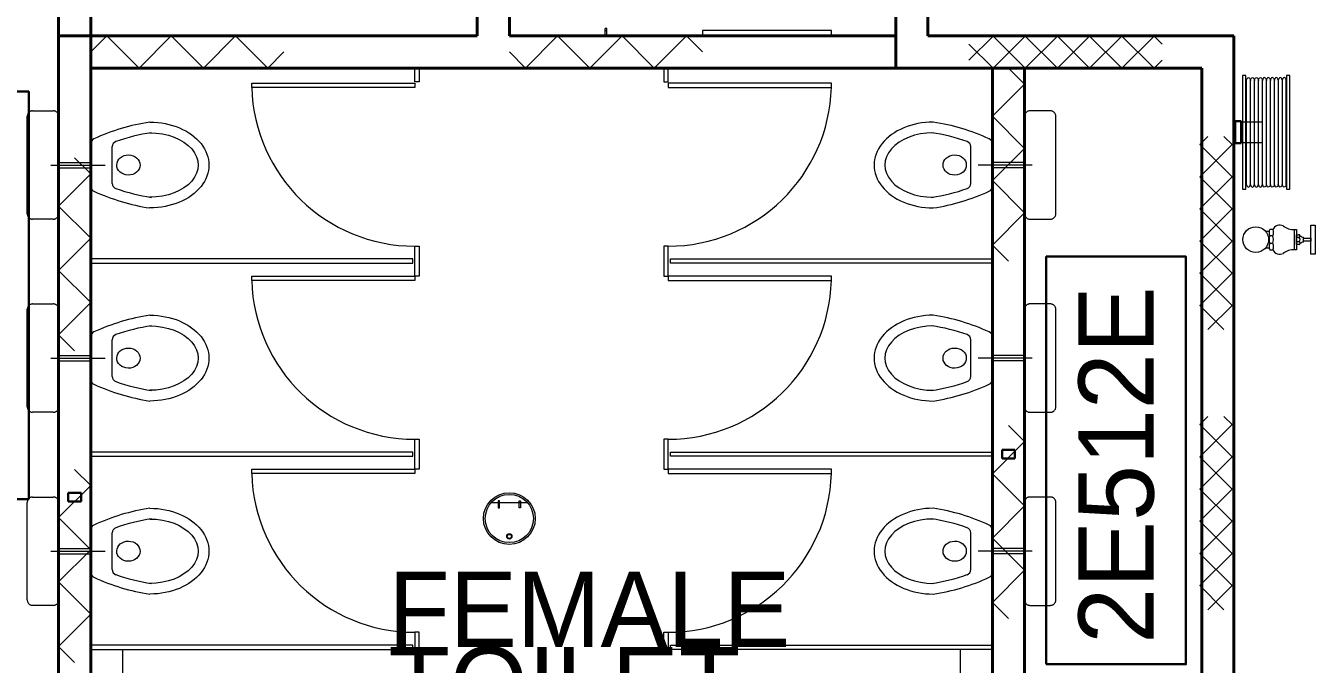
# Model space of a CAD drawing. Header units: metres. Extents: x 1807 to 3745, y 842 to 1968.
# Drawn here: x 3372.45 to 3378.45, y 1493.02 to 1496 of the extents above; entities that cross this region are included whole.
import ezdxf
from ezdxf.enums import TextEntityAlignment as Align

# ---------------------------------------------------------------- set-up
doc = ezdxf.new("R2010")
doc.units = ezdxf.units.M
doc.header["$MEASUREMENT"] = 0
for name, pattern in [('DGN1', [7.299439, 0, -7.299439]), ('DGN2', [9.732586, 4.866293, -4.866293]), ('DGN4', [19.465171, 9.732586, -4.866293, 0, -4.866293])]:
    doc.linetypes.add(name, pattern=pattern)
for name, color, linetype, lineweight in [('Level 1', 7, 'Continuous', 0), ('Level 31', 7, 'Continuous', 0), ('Level 33', 7, 'Continuous', 0), ('TRIRIGA DOOR BOX', 7, 'Continuous', 0)]:
    doc.layers.add(name, color=color, linetype=linetype, lineweight=lineweight)
doc.styles.add('Style-CHAR_FAST_FONT', font='CHAR_FAST_FONT.shx', dxfattribs={"height": 0.2})

msp = doc.modelspace()

# ---------------------------------------------------------------- linework, layer by layer
at = {"layer": 'Level 1', "color": 7, "linetype": 'Continuous', "lineweight": 40}
for p, q in [((3372.6, 1491.45), (3372.6, 1499.85)), ((3372.75, 1499.85), (3372.75, 1491.6)), ((3374.55, 1495.95), (3374.55, 1497.6)), ((3374.7, 1497.45), (3374.7, 1495.95)), ((3376.5, 1495.8), (3376.5, 1496.05)), ((3376.65, 1496.05), (3376.65, 1495.95)), ((3372.6, 1495.95), (3374.55, 1495.95)), ((3372.75, 1495.8), (3372.75, 1495.95)), ((3374.7, 1495.95), (3376.5, 1495.95)), ((3376.65, 1495.95), (3378.075, 1495.95)), ((3378.075, 1495.95), (3378.075, 1491.096)), ((3376.95, 1495.8), (3372.75, 1495.8)), ((3376.95, 1490.4), (3376.95, 1495.8)), ((3376.95, 1495.8), (3377.925, 1495.8)), ((3377.1, 1490.4), (3377.1, 1495.8)), ((3377.925, 1495.8), (3377.925, 1491.096))]:
    msp.add_line(p, q, dxfattribs=at)
at = {"layer": 'Level 1', "color": 7, "linetype": 'Continuous', "lineweight": 0}
for p, q in [((3375.154, 1495.984), (3375.146, 1495.984)), ((3375.146, 1495.954), (3375.146, 1495.984)), ((3375.154, 1495.974), (3375.146, 1495.974)), ((3375.154, 1495.954), (3375.154, 1495.984)), ((3375.6, 1495.975), (3375.6, 1495.95)), ((3376.2, 1495.975), (3375.6, 1495.975)), ((3376.2, 1495.95), (3376.2, 1495.975)), ((3372.75, 1495.875), (3372.825, 1495.95)), ((3372.825, 1495.95), (3372.975, 1495.8)), ((3372.975, 1495.8), (3373.125, 1495.95)), ((3373.125, 1495.95), (3373.275, 1495.8)), ((3373.275, 1495.8), (3373.425, 1495.95)), ((3373.425, 1495.95), (3373.575, 1495.8)), ((3374.775, 1495.8), (3374.925, 1495.95)), ((3374.925, 1495.95), (3375.075, 1495.8)), ((3375.075, 1495.8), (3375.225, 1495.95)), ((3375.13, 1495.95), (3375.13, 1495.954)), ((3375.13, 1495.954), (3375.17, 1495.954)), ((3375.17, 1495.95), (3375.13, 1495.95)), ((3375.17, 1495.954), (3375.17, 1495.95)), ((3375.225, 1495.95), (3375.375, 1495.8)), ((3375.375, 1495.8), (3375.525, 1495.95)), ((3375.525, 1495.95), (3375.6, 1495.875)), ((3375.6, 1495.95), (3376.2, 1495.95)), ((3376.9532, 1495.9491), (3376.8407, 1495.8366)), ((3376.9532, 1495.7992), (3376.8407, 1495.9117)), ((3377.1032, 1495.7992), (3376.9532, 1495.9491)), ((3377.1032, 1495.9491), (3376.9532, 1495.7992)), ((3377.2532, 1495.9491), (3377.1032, 1495.7992)), ((3377.2532, 1495.7992), (3377.1032, 1495.9491)), ((3377.4032, 1495.7992), (3377.2532, 1495.9491)), ((3377.4032, 1495.9491), (3377.2532, 1495.7992)), ((3377.5532, 1495.9491), (3377.4032, 1495.7992)), ((3377.5532, 1495.7992), (3377.4032, 1495.9491)), ((3377.7032, 1495.7992), (3377.5532, 1495.9491)), ((3377.7032, 1495.9491), (3377.5532, 1495.7992)), ((3377.7407, 1495.9117), (3377.7032, 1495.9491)), ((3373.575, 1495.8), (3373.65, 1495.875)), ((3374.7, 1495.875), (3374.775, 1495.8)), ((3374.26, 1495.735), (3374.26, 1495.8)), ((3374.26, 1495.8), (3374.28, 1495.8)), ((3374.28, 1495.8), (3374.28, 1495.735)), ((3375.44, 1495.8), (3375.42, 1495.8)), ((3375.42, 1495.8), (3375.42, 1495.735)), ((3375.44, 1495.735), (3375.44, 1495.8)), ((3377.025, 1495.8), (3377.1, 1495.725)), ((3377.7407, 1495.8366), (3377.7032, 1495.7992)), ((3374.28, 1495.735), (3374.26, 1495.735)), ((3375.42, 1495.735), (3375.44, 1495.735)), ((3378.1337, 1495.2553), (3378.1337, 1495.7453)), ((3378.1523, 1495.2553), (3378.1523, 1495.7453)), ((3378.1708, 1495.2553), (3378.1708, 1495.7453)), ((3378.1893, 1495.2553), (3378.1893, 1495.7453)), ((3378.2079, 1495.2581), (3378.2079, 1495.7453)), ((3378.2079, 1495.2581), (3378.2079, 1495.7453)), ((3378.2266, 1495.2553), (3378.2266, 1495.7453)), ((3378.2451, 1495.2553), (3378.2451, 1495.7453)), ((3378.2636, 1495.2553), (3378.2636, 1495.7453)), ((3378.2821, 1495.2553), (3378.2821, 1495.7453)), ((3378.3007, 1495.2553), (3378.3007, 1495.7453)), ((3378.3191, 1495.2553), (3378.3191, 1495.7453)), ((3373.5, 1495.73), (3374.26, 1495.73)), ((3373.5, 1495.71), (3373.5, 1495.73)), ((3374.26, 1495.71), (3373.5, 1495.71)), ((3374.26, 1495.73), (3374.26, 1495.71)), ((3376.2, 1495.73), (3375.44, 1495.73)), ((3375.44, 1495.73), (3375.44, 1495.71)), ((3375.44, 1495.71), (3376.2, 1495.71)), ((3376.2, 1495.71), (3376.2, 1495.73)), ((3377.1, 1495.725), (3376.95, 1495.575)), ((3376.95, 1495.575), (3377.1, 1495.425)), ((3372.7506, 1495.2486), (3372.7506, 1495.447)), ((3372.8506, 1495.262), (3372.8506, 1495.4336)), ((3376.8494, 1495.262), (3376.8494, 1495.4336)), ((3376.9494, 1495.2486), (3376.9494, 1495.447)), ((3377.9538, 1495.4806), (3377.9163, 1495.4431)), ((3378.0663, 1495.4431), (3377.9163, 1495.2931)), ((3377.9163, 1495.4431), (3378.0663, 1495.2931)), ((3378.0288, 1495.4806), (3378.0663, 1495.4431)), ((3372.675, 1495.3814), (3372.75, 1495.3064)), ((3377.1, 1495.425), (3376.95, 1495.275)), ((3372.75, 1495.3064), (3372.6, 1495.1564)), ((3376.95, 1495.275), (3377.1, 1495.125)), ((3377.9163, 1495.2931), (3378.0663, 1495.1431)), ((3378.0663, 1495.2931), (3377.9163, 1495.1431)), ((3372.6, 1495.1564), (3372.75, 1495.0064)), ((3378.0663, 1495.1431), (3377.9163, 1494.9931)), ((3377.9163, 1495.1431), (3378.0663, 1494.9931)), ((3377.1, 1495.125), (3376.95, 1494.975)), ((3378.2395, 1495.0385), (3378.2228, 1495.0385)), ((3378.2568, 1495.0475), (3378.2418, 1495.0475)), ((3378.2568, 1495.0185), (3378.2418, 1495.0185)), ((3378.3568, 1494.9525), (3378.3568, 1495.0475)), ((3378.3568, 1495.0475), (3378.3668, 1495.0475)), ((3378.3668, 1495.0475), (3378.3668, 1494.9525)), ((3378.3668, 1494.9775), (3378.3668, 1495.0225)), ((3378.3668, 1495.0225), (3378.3759, 1495.0225)), ((3378.3788, 1495.0105), (3378.3668, 1495.0105)), ((3378.3988, 1495.0075), (3378.3988, 1495.0117)), ((3378.4338, 1494.9325), (3378.4338, 1495.0675)), ((3378.4338, 1495.0675), (3378.4538, 1495.0675)), ((3378.4538, 1495.0675), (3378.4538, 1494.9325)), ((3372.75, 1495.0064), (3372.6, 1494.8564)), ((3374.26, 1494.83), (3374.26, 1494.9697)), ((3374.26, 1494.9697), (3374.28, 1494.9697)), ((3374.28, 1494.9697), (3374.28, 1494.83)), ((3375.44, 1494.9697), (3375.42, 1494.9697)), ((3375.42, 1494.9697), (3375.42, 1494.83)), ((3375.44, 1494.83), (3375.44, 1494.9697)), ((3376.95, 1494.975), (3377.025, 1494.9)), ((3377.9163, 1494.9931), (3378.0663, 1494.8431)), ((3378.0663, 1494.9931), (3377.9163, 1494.8431)), ((3378.2228, 1494.9615), (3378.2395, 1494.9615)), ((3378.2568, 1494.9815), (3378.2418, 1494.9815)), ((3378.2418, 1494.9535), (3378.2418, 1494.9525)), ((3378.2418, 1494.9525), (3378.2568, 1494.9525)), ((3378.3668, 1494.9525), (3378.3568, 1494.9525)), ((3378.3788, 1494.9895), (3378.3668, 1494.9895)), ((3378.3788, 1494.9775), (3378.3668, 1494.9775)), ((3378.3988, 1494.9925), (3378.3988, 1495.0075)), ((3378.3988, 1495.0075), (3378.4338, 1495.0075)), ((3378.3988, 1494.9882), (3378.3988, 1494.9925)), ((3378.4338, 1494.9925), (3378.3988, 1494.9925)), ((3378.4338, 1495.0075), (3378.4338, 1494.9925)), ((3372.75, 1494.91), (3372.75, 1494.89)), ((3374.25, 1494.91), (3372.75, 1494.91)), ((3372.75, 1494.89), (3374.25, 1494.89)), ((3374.25, 1494.89), (3374.25, 1494.91)), ((3375.45, 1494.89), (3375.45, 1494.91)), ((3375.45, 1494.91), (3376.95, 1494.91)), ((3376.95, 1494.89), (3375.45, 1494.89)), ((3376.95, 1494.91), (3376.95, 1494.89)), ((3378.4538, 1494.9325), (3378.4338, 1494.9325)), ((3372.6, 1494.8564), (3372.75, 1494.7064)), ((3373.5, 1494.83), (3374.26, 1494.83)), ((3373.5, 1494.81), (3373.5, 1494.83)), ((3374.26, 1494.83), (3374.26, 1494.81)), ((3374.28, 1494.83), (3374.26, 1494.83)), ((3375.42, 1494.83), (3375.44, 1494.83)), ((3376.2, 1494.83), (3375.44, 1494.83)), ((3375.44, 1494.83), (3375.44, 1494.81)), ((3376.2, 1494.81), (3376.2, 1494.83)), ((3378.0663, 1494.8431), (3377.9163, 1494.6931)), ((3377.9163, 1494.8431), (3378.0663, 1494.6931)), ((3374.26, 1494.81), (3373.5, 1494.81)), ((3375.44, 1494.81), (3376.2, 1494.81)), ((3372.75, 1494.7064), (3372.6, 1494.5564)), ((3377.9163, 1494.6931), (3378.0288, 1494.5806)), ((3378.0663, 1494.6931), (3377.9538, 1494.5806)), ((3372.6, 1494.5564), (3372.675, 1494.4814)), ((3372.7506, 1494.3486), (3372.7506, 1494.547)), ((3372.8506, 1494.3619), (3372.8506, 1494.5336)), ((3376.8494, 1494.3619), (3376.8494, 1494.5336)), ((3376.9494, 1494.3486), (3376.9494, 1494.547)), ((3377.9538, 1494.1751), (3377.9163, 1494.1376)), ((3378.0288, 1494.1751), (3378.0663, 1494.1376)), ((3377.025, 1494.1336), (3377.1, 1494.0586)), ((3378.0663, 1494.1376), (3377.9163, 1493.9876)), ((3377.9163, 1494.1376), (3378.0663, 1493.9876)), ((3374.26, 1493.93), (3374.26, 1494.0697)), ((3374.26, 1494.0697), (3374.28, 1494.0697)), ((3374.28, 1494.0697), (3374.28, 1493.93)), ((3375.44, 1494.0697), (3375.42, 1494.0697)), ((3375.42, 1494.0697), (3375.42, 1493.93)), ((3375.44, 1493.93), (3375.44, 1494.0697)), ((3377.1, 1494.0586), (3376.95, 1493.9086)), ((3372.75, 1494.01), (3372.75, 1493.99)), ((3374.25, 1494.01), (3372.75, 1494.01)), ((3372.75, 1493.99), (3374.25, 1493.99)), ((3374.25, 1493.99), (3374.25, 1494.01)), ((3375.45, 1493.99), (3375.45, 1494.01)), ((3375.45, 1494.01), (3376.95, 1494.01)), ((3376.95, 1493.99), (3375.45, 1493.99)), ((3376.95, 1494.01), (3376.95, 1493.99)), ((3372.675, 1493.9291), (3372.75, 1493.8541)), ((3373.5, 1493.93), (3374.26, 1493.93)), ((3373.5, 1493.91), (3373.5, 1493.93)), ((3374.28, 1493.93), (3374.26, 1493.93)), ((3374.26, 1493.93), (3374.26, 1493.91)), ((3375.42, 1493.93), (3375.44, 1493.93)), ((3376.2, 1493.93), (3375.44, 1493.93)), ((3375.44, 1493.93), (3375.44, 1493.91)), ((3376.2, 1493.91), (3376.2, 1493.93)), ((3377.9163, 1493.9876), (3378.0663, 1493.8376)), ((3378.0663, 1493.9876), (3377.9163, 1493.8376)), ((3374.26, 1493.91), (3373.5, 1493.91)), ((3375.44, 1493.91), (3376.2, 1493.91)), ((3376.95, 1493.9086), (3377.1, 1493.7586)), ((3372.75, 1493.8541), (3372.6, 1493.7042)), ((3378.0663, 1493.8376), (3377.9163, 1493.6876)), ((3377.9163, 1493.8376), (3378.0663, 1493.6876)), ((3374.6167, 1493.7754), (3374.7833, 1493.7754)), ((3374.654, 1493.7818), (3374.6478, 1493.7818)), ((3374.6478, 1493.7818), (3374.6478, 1493.7495)), ((3374.6478, 1493.7495), (3374.654, 1493.7495)), ((3374.654, 1493.7495), (3374.654, 1493.7818)), ((3374.746, 1493.7818), (3374.7522, 1493.7818)), ((3374.746, 1493.7495), (3374.746, 1493.7818)), ((3374.7522, 1493.7495), (3374.746, 1493.7495)), ((3374.7522, 1493.7818), (3374.7522, 1493.7495)), ((3377.1, 1493.7586), (3376.95, 1493.6086)), ((3372.6, 1493.7042), (3372.75, 1493.5541)), ((3372.7506, 1493.4486), (3372.7506, 1493.647)), ((3372.8506, 1493.4619), (3372.8506, 1493.6336)), ((3376.8494, 1493.4619), (3376.8494, 1493.6336)), ((3376.9494, 1493.4486), (3376.9494, 1493.647)), ((3377.9163, 1493.6876), (3378.0663, 1493.5376)), ((3378.0663, 1493.6876), (3377.9163, 1493.5376)), ((3376.95, 1493.6086), (3377.1, 1493.4586)), ((3372.75, 1493.5541), (3372.6, 1493.4042)), ((3378.0663, 1493.5376), (3377.9163, 1493.3876)), ((3377.9163, 1493.5376), (3378.0663, 1493.3876)), ((3377.1, 1493.4586), (3376.95, 1493.3086)), ((3372.6, 1493.4042), (3372.75, 1493.2541)), ((3377.9163, 1493.3876), (3378.0288, 1493.2751)), ((3378.0663, 1493.3876), (3377.9538, 1493.2751)), ((3376.95, 1493.3086), (3377.025, 1493.2336)), ((3372.75, 1493.2541), (3372.6, 1493.1041)), ((3374.28, 1493.17), (3374.26, 1493.17)), ((3374.26, 1493.17), (3374.26, 1493.09)), ((3374.28, 1493.09), (3374.28, 1493.17)), ((3375.42, 1493.09), (3375.42, 1493.17)), ((3375.42, 1493.17), (3375.44, 1493.17)), ((3375.44, 1493.17), (3375.44, 1493.09)), ((3372.6, 1493.1041), (3372.675, 1493.0292)), ((3372.75, 1493.11), (3372.75, 1493.09)), ((3374.25, 1493.11), (3372.75, 1493.11)), ((3372.75, 1493.09), (3374.25, 1493.09)), ((3372.9, 1491.6253), (3372.9, 1493.09)), ((3374.25, 1493.09), (3374.25, 1493.11)), ((3374.26, 1493.09), (3374.28, 1493.09)), ((3375.44, 1493.09), (3375.42, 1493.09)), ((3375.45, 1493.09), (3375.45, 1493.11)), ((3375.45, 1493.11), (3376.95, 1493.11)), ((3376.95, 1493.09), (3375.45, 1493.09)), ((3376.8, 1493.09), (3376.8, 1490.425)), ((3376.95, 1493.11), (3376.95, 1493.09))]:
    msp.add_line(p, q, dxfattribs=at)
at = {"layer": 'Level 1', "color": 7, "linetype": 'Continuous', "lineweight": 13}
for p, q in [((3378.1299, 1495.7653), (3378.1158, 1495.7653)), ((3378.1158, 1495.7653), (3378.1158, 1495.2353)), ((3378.1299, 1495.2353), (3378.1299, 1495.7653)), ((3378.3355, 1495.7653), (3378.3204, 1495.7653)), ((3378.3204, 1495.7653), (3378.3204, 1495.2353)), ((3378.3355, 1495.2353), (3378.3355, 1495.7653)), ((3378.1158, 1495.2353), (3378.1299, 1495.2353)), ((3378.3204, 1495.2353), (3378.3355, 1495.2353))]:
    msp.add_line(p, q, dxfattribs=at)
at = {"layer": 'Level 1', "color": 7, "linetype": 'DGN2', "lineweight": 0}
for p, q in [((3372.4546, 1495.1203), (3372.4546, 1495.5753)), ((3372.4796, 1495.6003), (3372.5756, 1495.6003)), ((3372.6006, 1495.5753), (3372.6006, 1495.1203)), ((3377.0994, 1495.5753), (3377.0994, 1495.1203)), ((3377.2204, 1495.6003), (3377.1244, 1495.6003)), ((3377.2454, 1495.1203), (3377.2454, 1495.5753)), ((3372.6006, 1495.3603), (3372.7506, 1495.3603)), ((3372.6006, 1495.3353), (3372.7506, 1495.3353)), ((3377.0994, 1495.3603), (3376.9494, 1495.3603)), ((3377.0994, 1495.3353), (3376.9494, 1495.3353)), ((3372.5756, 1495.0953), (3372.4796, 1495.0953)), ((3377.1244, 1495.0953), (3377.2204, 1495.0953)), ((3372.4546, 1494.2203), (3372.4546, 1494.6753)), ((3372.4796, 1494.7003), (3372.5756, 1494.7003)), ((3372.6006, 1494.6753), (3372.6006, 1494.2203)), ((3377.0994, 1494.6753), (3377.0994, 1494.2203)), ((3377.2204, 1494.7003), (3377.1244, 1494.7003)), ((3377.2454, 1494.2203), (3377.2454, 1494.6753)), ((3372.6006, 1494.4603), (3372.7506, 1494.4603)), ((3372.6006, 1494.4353), (3372.7506, 1494.4353)), ((3377.0994, 1494.4603), (3376.9494, 1494.4603)), ((3377.0994, 1494.4353), (3376.9494, 1494.4353)), ((3372.5756, 1494.1953), (3372.4796, 1494.1953)), ((3377.1244, 1494.1953), (3377.2204, 1494.1953)), ((3372.4546, 1493.3203), (3372.4546, 1493.7753)), ((3372.4796, 1493.8003), (3372.5756, 1493.8003)), ((3372.6006, 1493.7753), (3372.6006, 1493.3203)), ((3377.0994, 1493.7753), (3377.0994, 1493.3203)), ((3377.2204, 1493.8003), (3377.1244, 1493.8003)), ((3377.2454, 1493.3203), (3377.2454, 1493.7753)), ((3372.6006, 1493.5603), (3372.7506, 1493.5603)), ((3372.6006, 1493.5353), (3372.7506, 1493.5353)), ((3377.0994, 1493.5603), (3376.9494, 1493.5603)), ((3377.0994, 1493.5353), (3376.9494, 1493.5353)), ((3372.5756, 1493.2953), (3372.4796, 1493.2953)), ((3377.1244, 1493.2953), (3377.2204, 1493.2953))]:
    msp.add_line(p, q, dxfattribs=at)
at = {"layer": 'Level 1', "color": 7, "linetype": 'Continuous', "lineweight": 30}
for p, q in [((3378.1095, 1495.5519), (3378.0802, 1495.5519)), ((3378.0802, 1495.5519), (3378.0802, 1495.4497)), ((3378.1095, 1495.4497), (3378.1095, 1495.5519)), ((3378.0802, 1495.4497), (3378.1095, 1495.4497)), ((3376.995, 1494.02), (3376.995, 1493.98)), ((3377.055, 1494.02), (3376.995, 1494.02)), ((3377.055, 1493.98), (3377.055, 1494.02)), ((3376.995, 1493.98), (3377.055, 1493.98)), ((3372.6455, 1493.7797), (3372.6455, 1493.8198)), ((3372.6455, 1493.8198), (3372.7055, 1493.8198)), ((3372.7055, 1493.8198), (3372.7055, 1493.7797)), ((3372.7055, 1493.7797), (3372.6455, 1493.7797))]:
    msp.add_line(p, q, dxfattribs=at)
at = {"layer": 'Level 1', "color": 7, "linetype": 'DGN1', "lineweight": 0}
for p, q in [((3378.1099, 1495.5485), (3378.317, 1495.5485)), ((3378.1099, 1495.4521), (3378.317, 1495.4521))]:
    msp.add_line(p, q, dxfattribs=at)
at = {"layer": 'Level 1', "color": 7, "linetype": 'DGN4', "lineweight": 0}
for p, q in [((3372.5644, 1495.3478), (3372.8168, 1495.3478)), ((3377.1356, 1495.3478), (3376.8832, 1495.3478)), ((3372.5644, 1494.4478), (3372.8168, 1494.4478)), ((3377.1356, 1494.4478), (3376.8832, 1494.4478)), ((3372.5644, 1493.5478), (3372.8168, 1493.5478)), ((3377.1356, 1493.5478), (3376.8832, 1493.5478))]:
    msp.add_line(p, q, dxfattribs=at)
at = {"layer": 'Level 1', "color": 7, "linetype": 'Continuous', "lineweight": 13}
msp.add_circle((3378.1768, 1495), 0.06, dxfattribs=at)
at = {"layer": 'Level 1', "color": 7, "linetype": 'Continuous', "lineweight": 0}
for centre, radius in [((3374.7, 1493.7), 0.1205), ((3374.7, 1493.7), 0.1124), ((3374.7, 1493.6167), 0.0122), ((3374.7, 1493.6167), 0.00954)]:
    msp.add_circle(centre, radius, dxfattribs=at)
for centre, radius, start, end in [((3374.26, 1495.73), 0.7603, 181.50744, 270), ((3375.44, 1495.73), 0.7603, 270, 358.49256), ((3373.1684, 1494.5985), 0.96, 98.55388, 114.84071), ((3373.1684, 1494.5985), 0.91, 98.55387, 109.31956), ((3376.5316, 1494.5985), 0.91, 70.68044, 81.44613), ((3376.5316, 1494.5985), 0.96, 65.15929, 81.44612), ((3372.7756, 1495.447), 0.025, 114.84071, 180), ((3372.8756, 1495.4336), 0.025, 109.31956, 180), ((3376.8244, 1495.4336), 0.025, 0, 70.68044), ((3376.9244, 1495.447), 0.025, 0, 65.15929), ((3372.8756, 1495.2619), 0.025, 180, 250.68044), ((3376.8244, 1495.2619), 0.025, 289.31956, 0), ((3372.7756, 1495.2486), 0.025, 180, 245.15929), ((3372.7516, 1495.2334), 0.001, 180, 244.23954), ((3372.7516, 1495.2334), 0.001, 180, 244.23954), ((3373.1684, 1496.0971), 0.96, 245.15929, 261.44612), ((3373.1684, 1496.0971), 0.91, 250.68044, 261.44613), ((3376.5316, 1496.0971), 0.91, 278.55387, 289.31956), ((3376.5316, 1496.0971), 0.96, 278.55388, 294.84071), ((3376.9244, 1495.2486), 0.025, 294.84071, 0), ((3376.9484, 1495.2334), 0.001, 295.76046, 0), ((3376.9484, 1495.2334), 0.001, 295.76046, 0), ((3378.2791, 1495.033), 0.04, 158.76704, 201.23296), ((3378.3095, 1495), 0.0701, 164.70359, 195.29641), ((3378.288, 1495.0341), 0.0339, 61.15728, 156.75728), ((3378.2195, 1495.033), 0.04, 338.76704, 21.23296), ((3378.1892, 1495), 0.0701, 344.70359, 15.29641), ((3378.3529, 1495.1273), 0.0799, 232.59857, 272.78409), ((3378.3773, 1495.0165), 0.00618, 283.87559, 103.87559), ((3378.3716, 1495), 0.0127, 304.41918, 55.58082), ((3378.3986, 1495.0322), 0.0205, 219.86603, 270.73873), ((3378.2791, 1494.967), 0.04, 158.76704, 201.23296), ((3378.2195, 1494.967), 0.04, 338.76704, 21.23296), ((3378.288, 1494.9659), 0.0339, 203.24272, 298.84272), ((3378.3529, 1494.8726), 0.0799, 87.21591, 127.40143), ((3378.3773, 1494.9835), 0.00618, 283.87559, 76.12441), ((3378.3986, 1494.9677), 0.0205, 89.26127, 140.13397), ((3374.26, 1494.83), 0.7603, 181.50744, 270), ((3375.44, 1494.83), 0.7603, 270, 358.49256), ((3373.1684, 1493.6985), 0.96, 98.55388, 114.84071), ((3373.1684, 1493.6985), 0.91, 98.55387, 109.31956), ((3376.5316, 1493.6985), 0.91, 70.68044, 81.44613), ((3376.5316, 1493.6985), 0.96, 65.15929, 81.44612), ((3372.7756, 1494.547), 0.025, 114.84071, 180), ((3372.8756, 1494.5336), 0.025, 109.31956, 180), ((3376.8244, 1494.5336), 0.025, 0, 70.68044), ((3376.9244, 1494.547), 0.025, 0, 65.15929), ((3372.8756, 1494.3619), 0.025, 180, 250.68044), ((3376.8244, 1494.3619), 0.025, 289.31956, 0), ((3372.7756, 1494.3486), 0.025, 180, 245.15929), ((3372.7516, 1494.3334), 0.001, 180, 244.23954), ((3372.7516, 1494.3334), 0.001, 180, 244.23954), ((3373.1684, 1495.1971), 0.96, 245.15929, 261.44612), ((3373.1684, 1495.1971), 0.91, 250.68044, 261.44613), ((3376.5316, 1495.1971), 0.91, 278.55387, 289.31956), ((3376.5316, 1495.1971), 0.96, 278.55388, 294.84071), ((3376.9244, 1494.3486), 0.025, 294.84071, 0), ((3376.9484, 1494.3334), 0.001, 295.76046, 0), ((3376.9484, 1494.3334), 0.001, 295.76046, 0), ((3374.26, 1493.93), 0.7603, 181.50744, 270), ((3375.44, 1493.93), 0.7603, 270, 358.49256), ((3373.1684, 1492.7985), 0.96, 98.55388, 114.84071), ((3373.1684, 1492.7985), 0.91, 98.55387, 109.31956), ((3376.5316, 1492.7985), 0.91, 70.68044, 81.44613), ((3376.5316, 1492.7985), 0.96, 65.15929, 81.44612), ((3372.7756, 1493.647), 0.025, 114.84071, 180), ((3372.8756, 1493.6336), 0.025, 109.31956, 180), ((3376.8244, 1493.6336), 0.025, 0, 70.68044), ((3376.9244, 1493.647), 0.025, 0, 65.15929), ((3372.7756, 1493.4486), 0.025, 180, 245.15929), ((3372.8756, 1493.4619), 0.025, 180, 250.68044), ((3376.8244, 1493.4619), 0.025, 289.31956, 0), ((3376.9244, 1493.4486), 0.025, 294.84071, 0), ((3372.7516, 1493.4334), 0.001, 180, 244.23954), ((3372.7516, 1493.4334), 0.001, 180, 244.23954), ((3373.1684, 1494.2971), 0.96, 245.15929, 261.44612), ((3373.1684, 1494.2971), 0.91, 250.68044, 261.44613), ((3376.5316, 1494.2971), 0.91, 278.55387, 289.31956), ((3376.5316, 1494.2971), 0.96, 278.55388, 294.84071), ((3376.9484, 1493.4334), 0.001, 295.76046, 0), ((3376.9484, 1493.4334), 0.001, 295.76046, 0)]:
    msp.add_arc(centre, radius, start, end, dxfattribs=at)
at = {"layer": 'Level 1', "color": 7, "linetype": 'DGN2', "lineweight": 0}
for centre, start, end in [((3372.4796, 1495.5753), 90, 180), ((3372.5756, 1495.5753), 0, 90), ((3377.1244, 1495.5753), 90, 180), ((3377.2204, 1495.5753), 0, 90), ((3372.4796, 1495.1203), 180, 270), ((3372.5756, 1495.1203), 270, 0), ((3377.1244, 1495.1203), 180, 270), ((3377.2204, 1495.1203), 270, 0), ((3372.4796, 1494.6753), 90, 180), ((3372.5756, 1494.6753), 0, 90), ((3377.1244, 1494.6753), 90, 180), ((3377.2204, 1494.6753), 0, 90), ((3372.4796, 1494.2203), 180, 270), ((3372.5756, 1494.2203), 270, 0), ((3377.1244, 1494.2203), 180, 270), ((3377.2204, 1494.2203), 270, 0), ((3372.4796, 1493.7753), 90, 180), ((3372.5756, 1493.7753), 0, 90), ((3377.1244, 1493.7753), 90, 180), ((3377.2204, 1493.7753), 0, 90), ((3372.4796, 1493.3203), 180, 270), ((3372.5756, 1493.3203), 270, 0), ((3377.1244, 1493.3203), 180, 270), ((3377.2204, 1493.3203), 270, 0)]:
    msp.add_arc(centre, 0.025, start, end, dxfattribs=at)
at = {"layer": 'Level 1', "color": 7, "linetype": 'Continuous', "lineweight": 0, "extrusion": (0, 0, -1)}
for centre, major_axis, ratio, start_param, end_param in [((3378.1428, 1495.7385), (0, -0.017), 0.578813, 1.981756, 4.478097), ((3378.1613, 1495.7385), (0, -0.017), 0.578813, 1.981756, 4.478097), ((3378.1798, 1495.7385), (0, -0.017), 0.578813, 1.981756, 4.478097), ((3378.1983, 1495.7385), (0, -0.017), 0.578813, 1.981756, 4.478097), ((3373.0256, 1495.3478), (-0.275, 0), 0.727273, 1.570796, 4.712389), ((3373.0256, 1495.3478), (-0.225, 0), 0.666667, 1.570796, 4.712389), ((3378.2175, 1495.2621), (0, 0.017), 0.578812, 1.981756, 4.478097), ((3378.236, 1495.2621), (0, 0.017), 0.578812, 1.981756, 4.478097), ((3378.2546, 1495.2621), (0, 0.017), 0.578812, 1.981756, 4.478097), ((3378.2731, 1495.2621), (0, 0.017), 0.578812, 1.981756, 4.478097), ((3378.2916, 1495.2621), (0, 0.017), 0.578812, 1.981756, 4.478097), ((3378.3101, 1495.2621), (0, 0.017), 0.578812, 1.981756, 4.478097), ((3373.0256, 1494.4478), (-0.275, 0), 0.727273, 1.570796, 4.712389), ((3373.0256, 1494.4478), (-0.225, 0), 0.666667, 1.570796, 4.712389), ((3373.0256, 1493.5478), (-0.275, 0), 0.727273, 1.570796, 4.712389), ((3373.0256, 1493.5478), (-0.225, 0), 0.666667, 1.570796, 4.712389)]:
    msp.add_ellipse(centre, major_axis=major_axis, ratio=ratio, start_param=start_param, end_param=end_param, dxfattribs=at)
at = {"layer": 'Level 1', "color": 7, "linetype": 'Continuous', "lineweight": 0}
for centre, major_axis, ratio, start_param, end_param in [((3378.2175, 1495.7385), (0, 0.017), 0.578813, 5.123349, 7.619689), ((3378.236, 1495.7385), (0, 0.017), 0.578813, 5.123349, 7.619689), ((3378.2546, 1495.7385), (0, 0.017), 0.578813, 5.123349, 7.619689), ((3378.2731, 1495.7385), (0, 0.017), 0.578813, 5.123349, 7.619689), ((3378.2916, 1495.7385), (0, 0.017), 0.578813, 5.123349, 7.619689), ((3378.3101, 1495.7385), (0, 0.017), 0.578813, 5.123349, 7.619689), ((3376.6744, 1495.3478), (-0.275, 0), 0.727273, 4.712389, 7.853982), ((3376.6744, 1495.3478), (-0.225, 0), 0.666667, 4.712389, 7.853982), ((3378.1428, 1495.2621), (0, -0.017), 0.578812, 5.123349, 7.619689), ((3378.1613, 1495.2621), (0, -0.017), 0.578812, 5.123349, 7.619689), ((3378.1798, 1495.2621), (0, -0.017), 0.578812, 5.123349, 7.619689), ((3378.1983, 1495.2621), (0, -0.017), 0.578812, 5.123349, 7.619689), ((3376.6744, 1494.4478), (-0.275, 0), 0.727273, 4.712389, 7.853982), ((3376.6744, 1494.4478), (-0.225, 0), 0.666667, 4.712389, 7.853982), ((3376.6744, 1493.5478), (-0.275, 0), 0.727273, 4.712389, 7.853982), ((3376.6744, 1493.5478), (-0.225, 0), 0.666667, 4.712389, 7.853982)]:
    msp.add_ellipse(centre, major_axis=major_axis, ratio=ratio, start_param=start_param, end_param=end_param, dxfattribs=at)
for centre, major_axis in [((3372.9256, 1495.3478), (-0.0543, 0.001)), ((3376.7744, 1495.3478), (0.0543, 0.001)), ((3372.9256, 1494.4478), (-0.0543, 0.001)), ((3376.7744, 1494.4478), (0.0543, 0.001)), ((3372.9256, 1493.5478), (-0.0543, 0.001)), ((3376.7744, 1493.5478), (0.0543, 0.001))]:
    msp.add_ellipse(centre, major_axis=major_axis, ratio=0.865295, dxfattribs=at)
at = {"layer": 'TRIRIGA DOOR BOX', "color": 251, "linetype": 'Continuous', "lineweight": 30, "true_color": 0x555555}
for points in [[(3371.8117, 1493.7905), (3371.8117, 1495.6905), (3372.4617, 1495.6905), (3372.4617, 1493.7905)], [(3377.2012, 1493.021), (3377.2012, 1494.921), (3377.8512, 1494.921), (3377.8512, 1493.021)]]:
    msp.add_lwpolyline(points, close=True, dxfattribs=at)

# ---------------------------------------------------------------- texts
at = {"layer": 'Level 31', "color": 7, "linetype": 'Continuous', "lineweight": 30, "insert": (3374.1369, 1492.9266), "char_height": 0.35, "width": 2.16752, "attachment_point": 4, "line_spacing_factor": 0.6, "style": 'Style-CHAR_FAST_FONT'}
msp.add_mtext('FEMALE \\PTOILET\\PT2-1', dxfattribs=at)
at = {"layer": 'Level 33', "color": 7, "linetype": 'Continuous', "lineweight": 30, "style": 'Style-CHAR_FAST_FONT'}
msp.add_text('2E512E', height=0.35, rotation=90, dxfattribs=at).set_placement((3377.5262, 1493.1164), align=Align.MIDDLE_LEFT)

doc.saveas('drawing.dxf')
